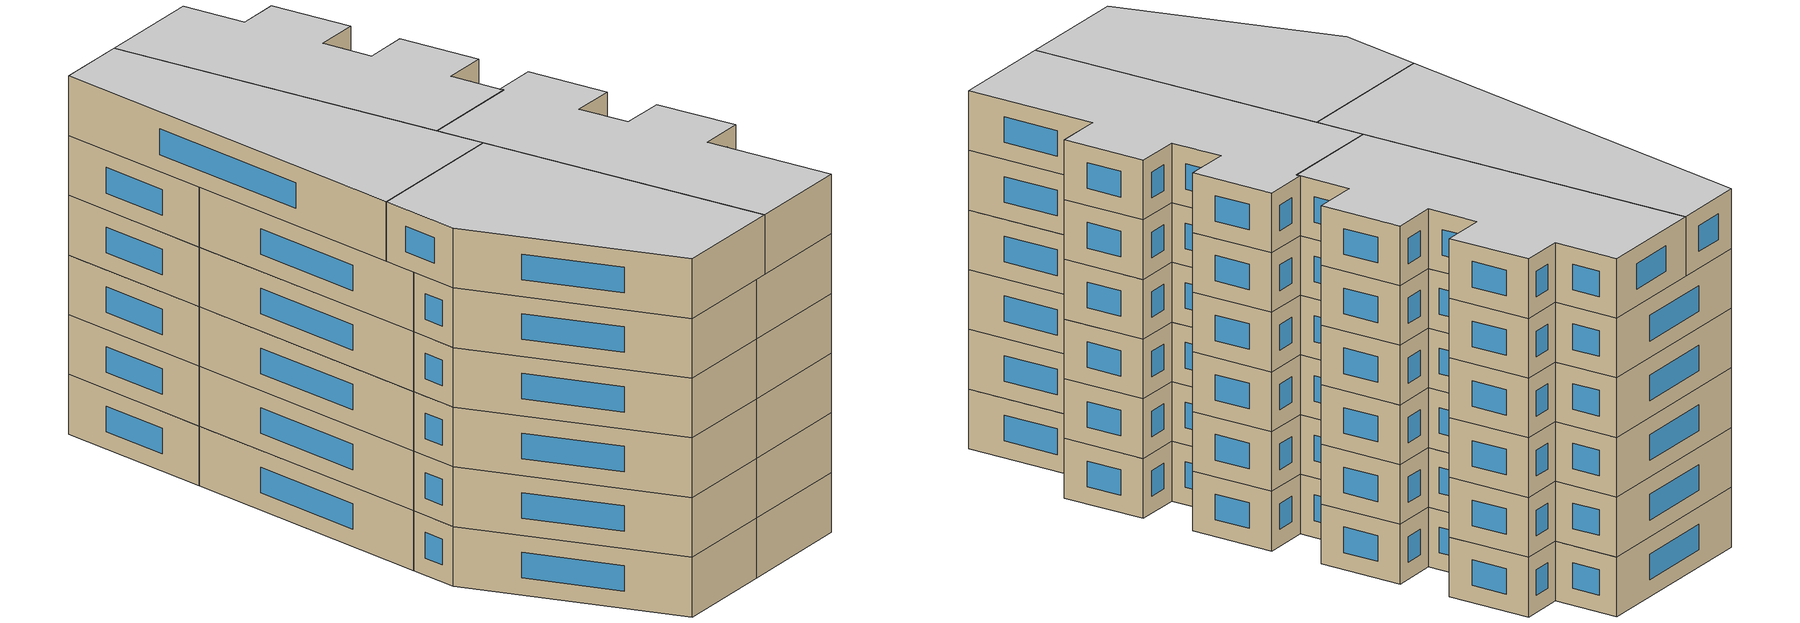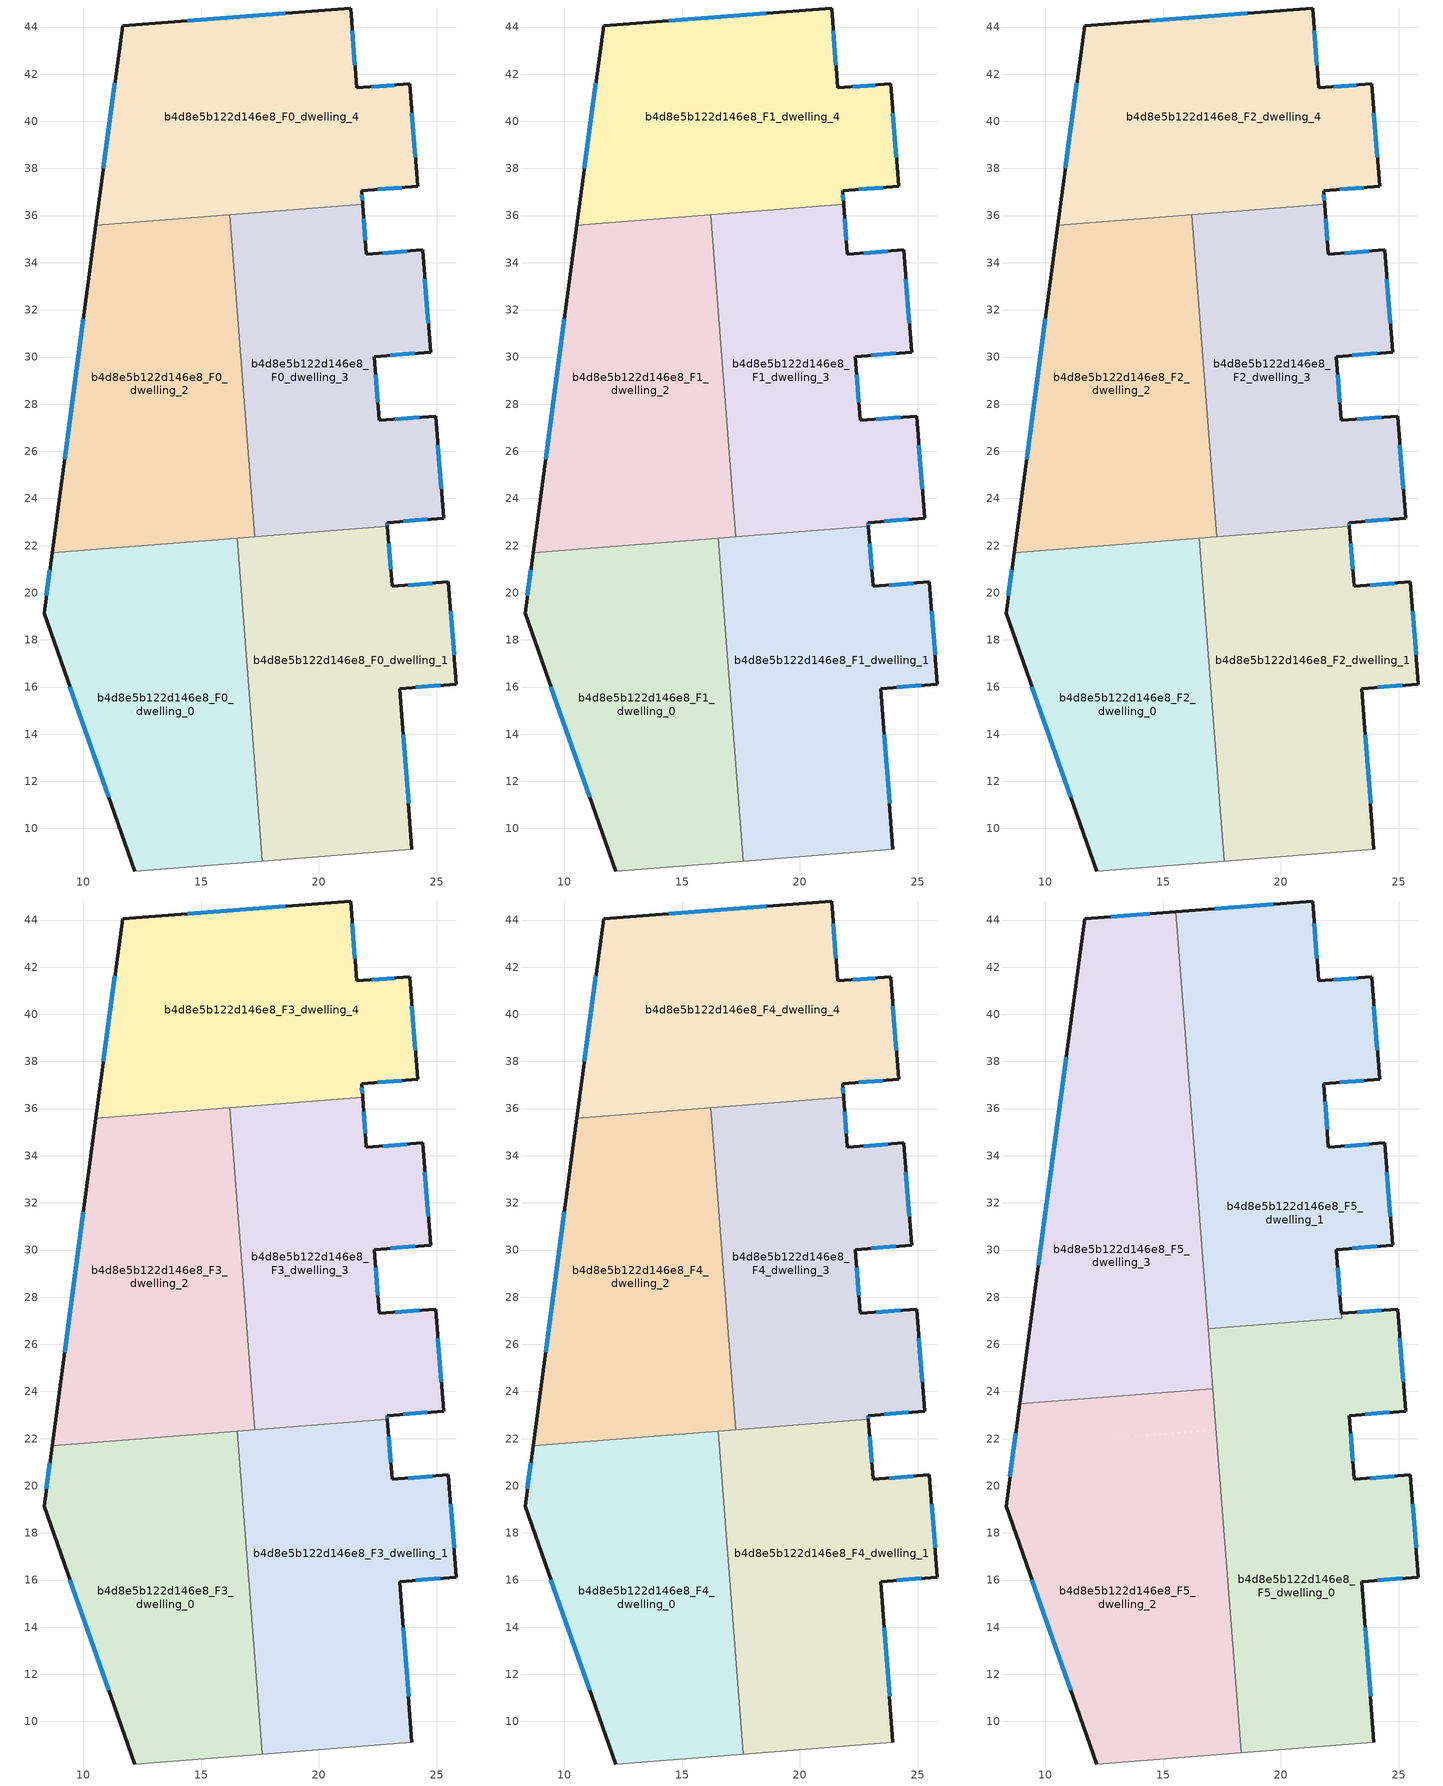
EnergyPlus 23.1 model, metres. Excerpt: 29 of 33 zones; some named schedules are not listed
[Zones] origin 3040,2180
b4d8e5b122d146e8_F0_dwelling_0
 floor ground (EU_floor_Construction): 16.53,22.32 17.6,8.62 12.19,8.2 8.34,19.14 8.68,21.7 z0
 wall outside (EU_wall_Construction): 8.68,21.7 8.34,19.14 12.19,8.2 z0:3
 wall to b4d8e5b122d146e8_F0_dwelling_1 (EU_wall_Construction): 17.6,8.62 16.53,22.32 z0:3
 wall adiabatic (EU_wall_Construction): 12.19,8.2 17.6,8.62 z0:3
 wall to b4d8e5b122d146e8_F0_dwelling_2 (EU_wall_Construction): 16.53,22.32 8.68,21.7 z0:3
 window (EU_Window_Construction): 8.58,20.97 8.43,19.87 / 9.44,16.01 11.09,11.32 z0.86:2.14
b4d8e5b122d146e8_F0_dwelling_1
 floor ground (EU_floor_Construction): 25.49,20.46 25.83,16.12 23.43,15.93 23.95,9.11 17.6,8.62 16.53,22.32 22.9,22.81 23.1,20.28 z0
 wall outside (EU_wall_Construction): 23.95,9.11 23.43,15.93 25.83,16.12 25.49,20.46 23.1,20.28 22.9,22.81 z0:3
 wall adiabatic (EU_wall_Construction): 17.6,8.62 23.95,9.11 z0:3
 wall to b4d8e5b122d146e8_F0_dwelling_3 (EU_wall_Construction): 22.9,22.81 17.28,22.37 z0:3
 wall to b4d8e5b122d146e8_F0_dwelling_2 (EU_wall_Construction): 17.28,22.37 16.53,22.32 z0:3
 window (EU_Window_Construction): 23.04,21 22.96,22.09 / 24.81,20.41 23.78,20.33 / 25.74,17.36 25.59,19.22 / 24.12,15.99 25.15,16.07 / 23.8,11.06 23.58,13.98 z0.86:2.14
b4d8e5b122d146e8_F0_dwelling_2
 floor ground (EU_floor_Construction): 16.22,36.03 17.28,22.37 8.68,21.7 10.53,35.59 z0
 wall outside (EU_wall_Construction): 10.53,35.59 8.68,21.7 z0:3
 wall to b4d8e5b122d146e8_F0_dwelling_3 (EU_wall_Construction): 17.28,22.37 16.22,36.03 z0:3
 wall to b4d8e5b122d146e8_F0_dwelling_4 (EU_wall_Construction): 16.22,36.03 10.53,35.59 z0:3
 window (EU_Window_Construction): 10.01,31.62 9.21,25.67 z0.86:2.14
b4d8e5b122d146e8_F0_dwelling_3
 floor ground (EU_floor_Construction): 24.4,34.54 24.73,30.2 22.35,30.02 22.56,27.32 24.95,27.5 25.28,23.17 22.89,22.97 22.9,22.81 17.28,22.37 16.22,36.03 21.86,36.47 22.02,34.36 z0
 wall outside (EU_wall_Construction): 22.9,22.81 22.89,22.97 25.28,23.17 24.95,27.5 22.56,27.32 22.35,30.02 24.73,30.2 24.4,34.54 22.02,34.36 21.86,36.47 z0:3
 wall to b4d8e5b122d146e8_F0_dwelling_4 (EU_wall_Construction): 21.86,36.47 16.22,36.03 z0:3
 window (EU_Window_Construction): 22.5,28.09 22.41,29.25 / 24.26,27.45 23.24,27.37 / 25.19,24.4 25.04,26.26 / 23.57,23.03 24.6,23.11 / 22.9,22.86 22.89,22.93 / 21.97,34.96 21.9,35.87 / 23.72,34.49 22.7,34.41 / 24.64,31.44 24.49,33.3 / 23.03,30.07 24.05,30.15 z0.86:2.14
b4d8e5b122d146e8_F0_dwelling_4
 floor ground (EU_floor_Construction): 21.34,44.81 21.59,41.42 23.85,41.59 24.18,37.24 21.81,37.06 21.86,36.47 10.53,35.59 11.67,44.05 z0
 wall outside (EU_wall_Construction): 21.86,36.47 21.81,37.06 24.18,37.24 23.85,41.59 21.59,41.42 21.34,44.81 11.67,44.05 10.53,35.59 z0:3
 window (EU_Window_Construction): 22.49,37.11 23.51,37.19 / 21.84,36.64 21.82,36.89 / 11.34,41.63 10.86,38.01 / 18.58,44.59 14.43,44.27 / 21.52,42.38 21.41,43.84 / 23.2,41.54 22.24,41.47 / 24.09,38.48 23.94,40.35 z0.86:2.14
b4d8e5b122d146e8_F1_dwelling_0
 floor to b4d8e5b122d146e8_F0_dwelling_0 (EU_floor_Construction): 16.53,22.32 17.6,8.62 12.19,8.2 8.34,19.14 8.68,21.7 z3
 wall outside (EU_wall_Construction): 8.68,21.7 8.34,19.14 12.19,8.2 z3:6
 wall to b4d8e5b122d146e8_F1_dwelling_1 (EU_wall_Construction): 17.6,8.62 16.53,22.32 z3:6
 wall adiabatic (EU_wall_Construction): 12.19,8.2 17.6,8.62 z3:6
 wall to b4d8e5b122d146e8_F1_dwelling_2 (EU_wall_Construction): 16.53,22.32 8.68,21.7 z3:6
 window (EU_Window_Construction): 8.58,20.97 8.43,19.87 / 9.44,16.01 11.09,11.32 z3.86:5.14
b4d8e5b122d146e8_F1_dwelling_1
 floor to b4d8e5b122d146e8_F0_dwelling_1 (EU_floor_Construction): 25.49,20.46 25.83,16.12 23.43,15.93 23.95,9.11 17.6,8.62 16.53,22.32 22.9,22.81 23.1,20.28 z3
 wall outside (EU_wall_Construction): 23.95,9.11 23.43,15.93 25.83,16.12 25.49,20.46 23.1,20.28 22.9,22.81 z3:6
 wall adiabatic (EU_wall_Construction): 17.6,8.62 23.95,9.11 z3:6
 wall to b4d8e5b122d146e8_F1_dwelling_3 (EU_wall_Construction): 22.9,22.81 17.28,22.37 z3:6
 wall to b4d8e5b122d146e8_F1_dwelling_2 (EU_wall_Construction): 17.28,22.37 16.53,22.32 z3:6
 window (EU_Window_Construction): 23.04,21 22.96,22.09 / 24.81,20.41 23.78,20.33 / 25.74,17.36 25.59,19.22 / 24.12,15.99 25.15,16.07 / 23.8,11.06 23.58,13.98 z3.86:5.14
b4d8e5b122d146e8_F1_dwelling_2
 floor to b4d8e5b122d146e8_F0_dwelling_2 (EU_floor_Construction): 16.22,36.03 17.28,22.37 8.68,21.7 10.53,35.59 z3
 wall outside (EU_wall_Construction): 10.53,35.59 8.68,21.7 z3:6
 wall to b4d8e5b122d146e8_F1_dwelling_3 (EU_wall_Construction): 17.28,22.37 16.22,36.03 z3:6
 wall to b4d8e5b122d146e8_F1_dwelling_4 (EU_wall_Construction): 16.22,36.03 10.53,35.59 z3:6
 window (EU_Window_Construction): 10.01,31.62 9.21,25.67 z3.86:5.14
b4d8e5b122d146e8_F1_dwelling_3
 floor to b4d8e5b122d146e8_F0_dwelling_3 (EU_floor_Construction): 24.4,34.54 24.73,30.2 22.35,30.02 22.56,27.32 24.95,27.5 25.28,23.17 22.89,22.97 22.9,22.81 17.28,22.37 16.22,36.03 21.86,36.47 22.02,34.36 z3
 wall outside (EU_wall_Construction): 22.9,22.81 22.89,22.97 25.28,23.17 24.95,27.5 22.56,27.32 22.35,30.02 24.73,30.2 24.4,34.54 22.02,34.36 21.86,36.47 z3:6
 wall to b4d8e5b122d146e8_F1_dwelling_4 (EU_wall_Construction): 21.86,36.47 16.22,36.03 z3:6
 window (EU_Window_Construction): 22.5,28.09 22.41,29.25 / 24.26,27.45 23.24,27.37 / 25.19,24.4 25.04,26.26 / 23.57,23.03 24.6,23.11 / 22.9,22.86 22.89,22.93 / 21.97,34.96 21.9,35.87 / 23.72,34.49 22.7,34.41 / 24.64,31.44 24.49,33.3 / 23.03,30.07 24.05,30.15 z3.86:5.14
b4d8e5b122d146e8_F1_dwelling_4
 floor to b4d8e5b122d146e8_F0_dwelling_4 (EU_floor_Construction): 21.34,44.81 21.59,41.42 23.85,41.59 24.18,37.24 21.81,37.06 21.86,36.47 10.53,35.59 11.67,44.05 z3
 wall outside (EU_wall_Construction): 21.86,36.47 21.81,37.06 24.18,37.24 23.85,41.59 21.59,41.42 21.34,44.81 11.67,44.05 10.53,35.59 z3:6
 window (EU_Window_Construction): 22.49,37.11 23.51,37.19 / 21.84,36.64 21.82,36.89 / 11.34,41.63 10.86,38.01 / 18.58,44.59 14.43,44.27 / 21.52,42.38 21.41,43.84 / 23.2,41.54 22.24,41.47 / 24.09,38.48 23.94,40.35 z3.86:5.14
b4d8e5b122d146e8_F2_dwelling_0
 floor to b4d8e5b122d146e8_F1_dwelling_0 (EU_floor_Construction): 16.53,22.32 17.6,8.62 12.19,8.2 8.34,19.14 8.68,21.7 z6
 wall outside (EU_wall_Construction): 8.68,21.7 8.34,19.14 12.19,8.2 z6:9
 wall to b4d8e5b122d146e8_F2_dwelling_1 (EU_wall_Construction): 17.6,8.62 16.53,22.32 z6:9
 wall adiabatic (EU_wall_Construction): 12.19,8.2 17.6,8.62 z6:9
 wall to b4d8e5b122d146e8_F2_dwelling_2 (EU_wall_Construction): 16.53,22.32 8.68,21.7 z6:9
 window (EU_Window_Construction): 8.58,20.97 8.43,19.87 / 9.44,16.01 11.09,11.32 z6.86:8.14
b4d8e5b122d146e8_F2_dwelling_1
 floor to b4d8e5b122d146e8_F1_dwelling_1 (EU_floor_Construction): 25.49,20.46 25.83,16.12 23.43,15.93 23.95,9.11 17.6,8.62 16.53,22.32 22.9,22.81 23.1,20.28 z6
 wall outside (EU_wall_Construction): 23.95,9.11 23.43,15.93 25.83,16.12 25.49,20.46 23.1,20.28 22.9,22.81 z6:9
 wall adiabatic (EU_wall_Construction): 17.6,8.62 23.95,9.11 z6:9
 wall to b4d8e5b122d146e8_F2_dwelling_3 (EU_wall_Construction): 22.9,22.81 17.28,22.37 z6:9
 wall to b4d8e5b122d146e8_F2_dwelling_2 (EU_wall_Construction): 17.28,22.37 16.53,22.32 z6:9
 window (EU_Window_Construction): 23.04,21 22.96,22.09 / 24.81,20.41 23.78,20.33 / 25.74,17.36 25.59,19.22 / 24.12,15.99 25.15,16.07 / 23.8,11.06 23.58,13.98 z6.86:8.14
b4d8e5b122d146e8_F2_dwelling_2
 floor to b4d8e5b122d146e8_F1_dwelling_2 (EU_floor_Construction): 16.22,36.03 17.28,22.37 8.68,21.7 10.53,35.59 z6
 wall outside (EU_wall_Construction): 10.53,35.59 8.68,21.7 z6:9
 wall to b4d8e5b122d146e8_F2_dwelling_3 (EU_wall_Construction): 17.28,22.37 16.22,36.03 z6:9
 wall to b4d8e5b122d146e8_F2_dwelling_4 (EU_wall_Construction): 16.22,36.03 10.53,35.59 z6:9
 window (EU_Window_Construction): 10.01,31.62 9.21,25.67 z6.86:8.14
b4d8e5b122d146e8_F2_dwelling_3
 floor to b4d8e5b122d146e8_F1_dwelling_3 (EU_floor_Construction): 24.4,34.54 24.73,30.2 22.35,30.02 22.56,27.32 24.95,27.5 25.28,23.17 22.89,22.97 22.9,22.81 17.28,22.37 16.22,36.03 21.86,36.47 22.02,34.36 z6
 wall outside (EU_wall_Construction): 22.9,22.81 22.89,22.97 25.28,23.17 24.95,27.5 22.56,27.32 22.35,30.02 24.73,30.2 24.4,34.54 22.02,34.36 21.86,36.47 z6:9
 wall to b4d8e5b122d146e8_F2_dwelling_4 (EU_wall_Construction): 21.86,36.47 16.22,36.03 z6:9
 window (EU_Window_Construction): 22.5,28.09 22.41,29.25 / 24.26,27.45 23.24,27.37 / 25.19,24.4 25.04,26.26 / 23.57,23.03 24.6,23.11 / 22.9,22.86 22.89,22.93 / 21.97,34.96 21.9,35.87 / 23.72,34.49 22.7,34.41 / 24.64,31.44 24.49,33.3 / 23.03,30.07 24.05,30.15 z6.86:8.14
b4d8e5b122d146e8_F2_dwelling_4
 floor to b4d8e5b122d146e8_F1_dwelling_4 (EU_floor_Construction): 21.34,44.81 21.59,41.42 23.85,41.59 24.18,37.24 21.81,37.06 21.86,36.47 10.53,35.59 11.67,44.05 z6
 wall outside (EU_wall_Construction): 21.86,36.47 21.81,37.06 24.18,37.24 23.85,41.59 21.59,41.42 21.34,44.81 11.67,44.05 10.53,35.59 z6:9
 window (EU_Window_Construction): 22.49,37.11 23.51,37.19 / 21.84,36.64 21.82,36.89 / 11.34,41.63 10.86,38.01 / 18.58,44.59 14.43,44.27 / 21.52,42.38 21.41,43.84 / 23.2,41.54 22.24,41.47 / 24.09,38.48 23.94,40.35 z6.86:8.14
b4d8e5b122d146e8_F3_dwelling_0
 floor to b4d8e5b122d146e8_F2_dwelling_0 (EU_floor_Construction): 16.53,22.32 17.6,8.62 12.19,8.2 8.34,19.14 8.68,21.7 z9
 wall outside (EU_wall_Construction): 8.68,21.7 8.34,19.14 12.19,8.2 z9:12
 wall to b4d8e5b122d146e8_F3_dwelling_1 (EU_wall_Construction): 17.6,8.62 16.53,22.32 z9:12
 wall adiabatic (EU_wall_Construction): 12.19,8.2 17.6,8.62 z9:12
 wall to b4d8e5b122d146e8_F3_dwelling_2 (EU_wall_Construction): 16.53,22.32 8.68,21.7 z9:12
 window (EU_Window_Construction): 8.58,20.97 8.43,19.87 / 9.44,16.01 11.09,11.32 z9.86:11.14
b4d8e5b122d146e8_F3_dwelling_1
 floor to b4d8e5b122d146e8_F2_dwelling_1 (EU_floor_Construction): 25.49,20.46 25.83,16.12 23.43,15.93 23.95,9.11 17.6,8.62 16.53,22.32 22.9,22.81 23.1,20.28 z9
 wall outside (EU_wall_Construction): 23.95,9.11 23.43,15.93 25.83,16.12 25.49,20.46 23.1,20.28 22.9,22.81 z9:12
 wall adiabatic (EU_wall_Construction): 17.6,8.62 23.95,9.11 z9:12
 wall to b4d8e5b122d146e8_F3_dwelling_3 (EU_wall_Construction): 22.9,22.81 17.28,22.37 z9:12
 wall to b4d8e5b122d146e8_F3_dwelling_2 (EU_wall_Construction): 17.28,22.37 16.53,22.32 z9:12
 window (EU_Window_Construction): 23.04,21 22.96,22.09 / 24.81,20.41 23.78,20.33 / 25.74,17.36 25.59,19.22 / 24.12,15.99 25.15,16.07 / 23.8,11.06 23.58,13.98 z9.86:11.14
b4d8e5b122d146e8_F3_dwelling_2
 floor to b4d8e5b122d146e8_F2_dwelling_2 (EU_floor_Construction): 16.22,36.03 17.28,22.37 8.68,21.7 10.53,35.59 z9
 wall outside (EU_wall_Construction): 10.53,35.59 8.68,21.7 z9:12
 wall to b4d8e5b122d146e8_F3_dwelling_3 (EU_wall_Construction): 17.28,22.37 16.22,36.03 z9:12
 wall to b4d8e5b122d146e8_F3_dwelling_4 (EU_wall_Construction): 16.22,36.03 10.53,35.59 z9:12
 window (EU_Window_Construction): 10.01,31.62 9.21,25.67 z9.86:11.14
b4d8e5b122d146e8_F3_dwelling_3
 floor to b4d8e5b122d146e8_F2_dwelling_3 (EU_floor_Construction): 24.4,34.54 24.73,30.2 22.35,30.02 22.56,27.32 24.95,27.5 25.28,23.17 22.89,22.97 22.9,22.81 17.28,22.37 16.22,36.03 21.86,36.47 22.02,34.36 z9
 wall outside (EU_wall_Construction): 22.9,22.81 22.89,22.97 25.28,23.17 24.95,27.5 22.56,27.32 22.35,30.02 24.73,30.2 24.4,34.54 22.02,34.36 21.86,36.47 z9:12
 wall to b4d8e5b122d146e8_F3_dwelling_4 (EU_wall_Construction): 21.86,36.47 16.22,36.03 z9:12
 window (EU_Window_Construction): 22.5,28.09 22.41,29.25 / 24.26,27.45 23.24,27.37 / 25.19,24.4 25.04,26.26 / 23.57,23.03 24.6,23.11 / 22.9,22.86 22.89,22.93 / 21.97,34.96 21.9,35.87 / 23.72,34.49 22.7,34.41 / 24.64,31.44 24.49,33.3 / 23.03,30.07 24.05,30.15 z9.86:11.14
b4d8e5b122d146e8_F3_dwelling_4
 floor to b4d8e5b122d146e8_F2_dwelling_4 (EU_floor_Construction): 21.34,44.81 21.59,41.42 23.85,41.59 24.18,37.24 21.81,37.06 21.86,36.47 10.53,35.59 11.67,44.05 z9
 wall outside (EU_wall_Construction): 21.86,36.47 21.81,37.06 24.18,37.24 23.85,41.59 21.59,41.42 21.34,44.81 11.67,44.05 10.53,35.59 z9:12
 window (EU_Window_Construction): 22.49,37.11 23.51,37.19 / 21.84,36.64 21.82,36.89 / 11.34,41.63 10.86,38.01 / 18.58,44.59 14.43,44.27 / 21.52,42.38 21.41,43.84 / 23.2,41.54 22.24,41.47 / 24.09,38.48 23.94,40.35 z9.86:11.14
b4d8e5b122d146e8_F4_dwelling_0
 floor to b4d8e5b122d146e8_F3_dwelling_0 (EU_floor_Construction): 16.53,22.32 17.6,8.62 12.19,8.2 8.34,19.14 8.68,21.7 z12
 wall outside (EU_wall_Construction): 8.68,21.7 8.34,19.14 12.19,8.2 z12:15
 wall to b4d8e5b122d146e8_F4_dwelling_1 (EU_wall_Construction): 17.6,8.62 16.53,22.32 z12:15
 wall adiabatic (EU_wall_Construction): 12.19,8.2 17.6,8.62 z12:15
 wall to b4d8e5b122d146e8_F4_dwelling_2 (EU_wall_Construction): 16.53,22.32 8.68,21.7 z12:15
 window (EU_Window_Construction): 8.58,20.97 8.43,19.87 / 9.44,16.01 11.09,11.32 z12.86:14.14
b4d8e5b122d146e8_F4_dwelling_1
 floor to b4d8e5b122d146e8_F3_dwelling_1 (EU_floor_Construction): 25.49,20.46 25.83,16.12 23.43,15.93 23.95,9.11 17.6,8.62 16.53,22.32 22.9,22.81 23.1,20.28 z12
 wall outside (EU_wall_Construction): 23.95,9.11 23.43,15.93 25.83,16.12 25.49,20.46 23.1,20.28 22.9,22.81 z12:15
 wall adiabatic (EU_wall_Construction): 17.6,8.62 23.95,9.11 z12:15
 wall to b4d8e5b122d146e8_F4_dwelling_3 (EU_wall_Construction): 22.9,22.81 17.28,22.37 z12:15
 wall to b4d8e5b122d146e8_F4_dwelling_2 (EU_wall_Construction): 17.28,22.37 16.53,22.32 z12:15
 window (EU_Window_Construction): 23.04,21 22.96,22.09 / 24.81,20.41 23.78,20.33 / 25.74,17.36 25.59,19.22 / 24.12,15.99 25.15,16.07 / 23.8,11.06 23.58,13.98 z12.86:14.14
b4d8e5b122d146e8_F4_dwelling_2
 floor to b4d8e5b122d146e8_F3_dwelling_2 (EU_floor_Construction): 16.22,36.03 17.28,22.37 8.68,21.7 10.53,35.59 z12
 wall outside (EU_wall_Construction): 10.53,35.59 8.68,21.7 z12:15
 wall to b4d8e5b122d146e8_F4_dwelling_3 (EU_wall_Construction): 17.28,22.37 16.22,36.03 z12:15
 wall to b4d8e5b122d146e8_F4_dwelling_4 (EU_wall_Construction): 16.22,36.03 10.53,35.59 z12:15
 window (EU_Window_Construction): 10.01,31.62 9.21,25.67 z12.86:14.14
b4d8e5b122d146e8_F4_dwelling_3
 floor to b4d8e5b122d146e8_F3_dwelling_3 (EU_floor_Construction): 24.4,34.54 24.73,30.2 22.35,30.02 22.56,27.32 24.95,27.5 25.28,23.17 22.89,22.97 22.9,22.81 17.28,22.37 16.22,36.03 21.86,36.47 22.02,34.36 z12
 wall outside (EU_wall_Construction): 22.9,22.81 22.89,22.97 25.28,23.17 24.95,27.5 22.56,27.32 22.35,30.02 24.73,30.2 24.4,34.54 22.02,34.36 21.86,36.47 z12:15
 wall to b4d8e5b122d146e8_F4_dwelling_4 (EU_wall_Construction): 21.86,36.47 16.22,36.03 z12:15
 window (EU_Window_Construction): 22.5,28.09 22.41,29.25 / 24.26,27.45 23.24,27.37 / 25.19,24.4 25.04,26.26 / 23.57,23.03 24.6,23.11 / 22.9,22.86 22.89,22.93 / 21.97,34.96 21.9,35.87 / 23.72,34.49 22.7,34.41 / 24.64,31.44 24.49,33.3 / 23.03,30.07 24.05,30.15 z12.86:14.14
b4d8e5b122d146e8_F4_dwelling_4
 floor to b4d8e5b122d146e8_F3_dwelling_4 (EU_floor_Construction): 21.34,44.81 21.59,41.42 23.85,41.59 24.18,37.24 21.81,37.06 21.86,36.47 10.53,35.59 11.67,44.05 z12
 wall outside (EU_wall_Construction): 21.86,36.47 21.81,37.06 24.18,37.24 23.85,41.59 21.59,41.42 21.34,44.81 11.67,44.05 10.53,35.59 z12:15
 window (EU_Window_Construction): 22.49,37.11 23.51,37.19 / 21.84,36.64 21.82,36.89 / 11.34,41.63 10.86,38.01 / 18.58,44.59 14.43,44.27 / 21.52,42.38 21.41,43.84 / 23.2,41.54 22.24,41.47 / 24.09,38.48 23.94,40.35 z12.86:14.14
b4d8e5b122d146e8_F5_dwelling_0
 floor to b4d8e5b122d146e8_F4_dwelling_1 (EU_floor_Construction): 25.49,20.46 25.83,16.12 23.43,15.93 23.95,9.11 18.31,8.67 17.24,22.37 22.9,22.81 23.1,20.28 z15
 floor to b4d8e5b122d146e8_F4_dwelling_3 (EU_floor_Construction): 24.95,27.5 25.28,23.17 22.89,22.97 22.9,22.81 17.28,22.37 16.95,26.67 22.57,27.11 22.56,27.32 z15
 floor to b4d8e5b122d146e8_F4_dwelling_2 (EU_floor_Construction): 16.95,26.67 17.28,22.37 17.24,22.37 16.91,26.66 z15
 wall outside (EU_wall_Construction): 23.95,9.11 23.43,15.93 25.83,16.12 25.49,20.46 23.1,20.28 22.89,22.97 25.28,23.17 24.95,27.5 22.56,27.32 z15:18
 wall adiabatic (EU_wall_Construction): 18.31,8.67 23.95,9.11 z15:18
 wall to b4d8e5b122d146e8_F5_dwelling_2 (EU_wall_Construction): 17.11,24.12 18.31,8.67 z15:18
 wall to b4d8e5b122d146e8_F5_dwelling_1 (EU_wall_Construction): 22.56,27.32 22.57,27.11 16.91,26.66 z15:18
 wall to b4d8e5b122d146e8_F5_dwelling_3 (EU_wall_Construction): 16.91,26.66 17.11,24.12 z15:18
 window (EU_Window_Construction): 24.81,20.41 23.78,20.33 / 25.74,17.36 25.59,19.22 / 24.12,15.99 25.15,16.07 / 23.8,11.06 23.58,13.98 / 24.26,27.45 23.24,27.37 / 25.19,24.4 25.04,26.26 / 23.57,23.03 24.6,23.11 / 23.04,21.05 22.95,22.2 z15.86:17.14
 ceiling to b4d8e5b122d146e8_F6_dwelling_0 (EU_floor_Construction): 23.95,9.11 23.43,15.93 25.83,16.12 25.49,20.46 23.1,20.28 22.89,22.97 25.28,23.17 24.95,27.5 22.56,27.32 22.57,27.11 16.91,26.66 18.31,8.67 z18
b4d8e5b122d146e8_F5_dwelling_1
 floor to b4d8e5b122d146e8_F4_dwelling_3 (EU_floor_Construction): 24.4,34.54 24.73,30.2 22.35,30.02 22.57,27.11 16.95,26.67 16.22,36.03 21.86,36.47 22.02,34.36 z15
 floor to b4d8e5b122d146e8_F4_dwelling_4 (EU_floor_Construction): 21.34,44.81 21.59,41.42 23.85,41.59 24.18,37.24 21.81,37.06 21.86,36.47 16.18,36.03 15.53,44.35 z15
 floor to b4d8e5b122d146e8_F4_dwelling_2 (EU_floor_Construction): 16.22,36.03 16.95,26.67 16.91,26.66 16.18,36.03 z15
 wall outside (EU_wall_Construction): 22.56,27.32 22.35,30.02 24.73,30.2 24.4,34.54 22.02,34.36 21.81,37.06 24.18,37.24 23.85,41.59 21.59,41.42 21.34,44.81 15.53,44.35 z15:18
 wall to b4d8e5b122d146e8_F5_dwelling_3 (EU_wall_Construction): 15.53,44.35 16.91,26.66 z15:18
 window (EU_Window_Construction): 19.68,44.68 17.19,44.48 / 21.52,42.38 21.41,43.84 / 23.2,41.54 22.24,41.47 / 24.09,38.48 23.94,40.35 / 22.49,37.11 23.51,37.19 / 21.96,35.13 21.87,36.29 / 23.72,34.49 22.7,34.41 / 24.64,31.44 24.49,33.3 / 23.03,30.07 24.05,30.15 / 22.5,28.09 22.41,29.25 z15.86:17.14
 ceiling to b4d8e5b122d146e8_F6_dwelling_1 (EU_floor_Construction): 22.57,27.11 22.35,30.02 24.73,30.2 24.4,34.54 22.02,34.36 21.81,37.06 24.18,37.24 23.85,41.59 21.59,41.42 21.34,44.81 15.53,44.35 16.91,26.66 z18
b4d8e5b122d146e8_F5_dwelling_2
 floor to b4d8e5b122d146e8_F4_dwelling_0 (EU_floor_Construction): 16.53,22.32 17.6,8.62 12.19,8.2 8.34,19.14 8.68,21.7 z15
 floor to b4d8e5b122d146e8_F4_dwelling_2 (EU_floor_Construction): 17.11,24.12 17.24,22.37 8.68,21.7 8.92,23.48 z15
 floor to b4d8e5b122d146e8_F4_dwelling_1 (EU_floor_Construction): 17.24,22.37 18.31,8.67 17.6,8.62 16.53,22.32 z15
 wall outside (EU_wall_Construction): 8.92,23.48 8.34,19.14 12.19,8.2 z15:18
 wall to b4d8e5b122d146e8_F5_dwelling_3 (EU_wall_Construction): 17.11,24.12 8.92,23.48 z15:18
 wall adiabatic (EU_wall_Construction): 12.19,8.2 18.31,8.67 z15:18
 window (EU_Window_Construction): 9.44,16.01 11.09,11.32 / 8.75,22.24 8.5,20.38 z15.86:17.14
 ceiling to b4d8e5b122d146e8_F6_dwelling_2 (EU_floor_Construction): 18.31,8.67 17.11,24.12 8.92,23.48 8.34,19.14 12.19,8.2 z18
b4d8e5b122d146e8_F5_dwelling_3
 floor to b4d8e5b122d146e8_F4_dwelling_2 (EU_floor_Construction): 16.18,36.03 17.11,24.12 8.92,23.48 10.54,35.59 z15
 floor to b4d8e5b122d146e8_F4_dwelling_4 (EU_floor_Construction): 15.53,44.35 16.18,36.03 10.54,35.59 11.67,44.05 z15
 wall outside (EU_wall_Construction): 15.53,44.35 11.67,44.05 8.92,23.48 z15:18
 window (EU_Window_Construction): 10.88,38.17 9.7,29.36 / 14.43,44.27 12.77,44.14 z15.86:17.14
 ceiling to b4d8e5b122d146e8_F6_dwelling_3 (EU_floor_Construction): 17.11,24.12 15.53,44.35 11.67,44.05 8.92,23.48 z18
[Building]
EU S2 Campaign: North Axis=0; Terrain=City; Solar Distribution=FullExterior
[Site:Location]
Helsinki-Vantaa.AP: Latitude=60.317; Longitude=24.963; Time Zone=2; Elevation=54.6
[SizingPeriod:WeatherFileDays]
AnnualSizingPeriod: Begin Month=1; Begin Day of Month=1; End Month=12; End Day of Month=31; Day of Week for Start Day=Monday; Use Weather File Daylight Saving Period=No; Use Weather File Rain and Snow Indicators=No
[MATERIAL]
EU_InternalMass_Material: Roughness=MediumRough; Thickness=0.1; Conductivity=1; Density=1800; Specific Heat=900; Thermal Absorptance=0.9; Solar Absorptance=0.7; Visible Absorptance=0.7
[MATERIAL:NOMASS] Roughness=MediumRough; Thermal Absorptance=0.9; Solar Absorptance=0.7; Visible Absorptance=0.7
Name | Thermal Resistance
EU_wall_NoMass | 5.91765
EU_floor_NoMass | 6.2875
[WINDOWMATERIAL:SIMPLEGLAZINGSYSTEM]
EU_Window_SimpleGlazing: UFactor=0.994035; Solar Heat Gain Coefficient=0.7; Visible Transmittance=0.7
[CONSTRUCTION]
EU_wall_Construction: EU_wall_NoMass
EU_floor_Construction: EU_floor_NoMass
EU_Window_Construction: EU_Window_SimpleGlazing
EU_InternalMass_Construction: EU_InternalMass_Material
[ZONE] Type=1; Multiplier=1; Ceiling Height=autocalculate; Floor Area=autocalculate; Part of Total Floor Area=Yes
Name | Volume
b4d8e5b122d146e8_F0_dwelling_0; b4d8e5b122d146e8_F1_dwelling_0; b4d8e5b122d146e8_F2_dwelling_0; b4d8e5b122d146e8_F3_dwelling_0; b4d8e5b122d146e8_F4_dwelling_0 | 294.501
b4d8e5b122d146e8_F5_dwelling_0 | 369.619
b4d8e5b122d146e8_F0_dwelling_1; b4d8e5b122d146e8_F1_dwelling_1; b4d8e5b122d146e8_F2_dwelling_1; b4d8e5b122d146e8_F3_dwelling_1; b4d8e5b122d146e8_F4_dwelling_1 | 294.495
b4d8e5b122d146e8_F5_dwelling_1 | 366.603
b4d8e5b122d146e8_F0_dwelling_2; b4d8e5b122d146e8_F1_dwelling_2; b4d8e5b122d146e8_F2_dwelling_2; b4d8e5b122d146e8_F3_dwelling_2; b4d8e5b122d146e8_F4_dwelling_2 | 294.504
b4d8e5b122d146e8_F5_dwelling_2 | 368.126
b4d8e5b122d146e8_F0_dwelling_3; b4d8e5b122d146e8_F1_dwelling_3; b4d8e5b122d146e8_F2_dwelling_3; b4d8e5b122d146e8_F3_dwelling_3; b4d8e5b122d146e8_F4_dwelling_3 | 294.513
b4d8e5b122d146e8_F5_dwelling_3 | 368.105
b4d8e5b122d146e8_F0_dwelling_4; b4d8e5b122d146e8_F1_dwelling_4; b4d8e5b122d146e8_F2_dwelling_4; b4d8e5b122d146e8_F3_dwelling_4; b4d8e5b122d146e8_F4_dwelling_4 | 294.479
[INTERNALMASS] Construction=EU_InternalMass_Construction
Name | Zone or ZoneList | Surface Area
b4d8e5b122d146e8_F0_dwelling_0_EU_InternalMass | b4d8e5b122d146e8_F0_dwelling_0 | 98.1645
b4d8e5b122d146e8_F0_dwelling_1_EU_InternalMass | b4d8e5b122d146e8_F0_dwelling_1 | 98.1647
b4d8e5b122d146e8_F0_dwelling_2_EU_InternalMass | b4d8e5b122d146e8_F0_dwelling_2 | 98.1659
b4d8e5b122d146e8_F0_dwelling_3_EU_InternalMass | b4d8e5b122d146e8_F0_dwelling_3 | 98.17
b4d8e5b122d146e8_F0_dwelling_4_EU_InternalMass | b4d8e5b122d146e8_F0_dwelling_4 | 98.1597
b4d8e5b122d146e8_F1_dwelling_0_EU_InternalMass | b4d8e5b122d146e8_F1_dwelling_0 | 98.1645
b4d8e5b122d146e8_F1_dwelling_1_EU_InternalMass | b4d8e5b122d146e8_F1_dwelling_1 | 98.1647
b4d8e5b122d146e8_F1_dwelling_2_EU_InternalMass | b4d8e5b122d146e8_F1_dwelling_2 | 98.1659
b4d8e5b122d146e8_F1_dwelling_3_EU_InternalMass | b4d8e5b122d146e8_F1_dwelling_3 | 98.17
b4d8e5b122d146e8_F1_dwelling_4_EU_InternalMass | b4d8e5b122d146e8_F1_dwelling_4 | 98.1597
b4d8e5b122d146e8_F2_dwelling_0_EU_InternalMass | b4d8e5b122d146e8_F2_dwelling_0 | 98.1645
b4d8e5b122d146e8_F2_dwelling_1_EU_InternalMass | b4d8e5b122d146e8_F2_dwelling_1 | 98.1647
b4d8e5b122d146e8_F2_dwelling_2_EU_InternalMass | b4d8e5b122d146e8_F2_dwelling_2 | 98.1659
b4d8e5b122d146e8_F2_dwelling_3_EU_InternalMass | b4d8e5b122d146e8_F2_dwelling_3 | 98.17
b4d8e5b122d146e8_F2_dwelling_4_EU_InternalMass | b4d8e5b122d146e8_F2_dwelling_4 | 98.1597
b4d8e5b122d146e8_F3_dwelling_0_EU_InternalMass | b4d8e5b122d146e8_F3_dwelling_0 | 98.1645
b4d8e5b122d146e8_F3_dwelling_1_EU_InternalMass | b4d8e5b122d146e8_F3_dwelling_1 | 98.1647
b4d8e5b122d146e8_F3_dwelling_2_EU_InternalMass | b4d8e5b122d146e8_F3_dwelling_2 | 98.1659
b4d8e5b122d146e8_F3_dwelling_3_EU_InternalMass | b4d8e5b122d146e8_F3_dwelling_3 | 98.17
b4d8e5b122d146e8_F3_dwelling_4_EU_InternalMass | b4d8e5b122d146e8_F3_dwelling_4 | 98.1597
b4d8e5b122d146e8_F4_dwelling_0_EU_InternalMass | b4d8e5b122d146e8_F4_dwelling_0 | 98.1645
b4d8e5b122d146e8_F4_dwelling_1_EU_InternalMass | b4d8e5b122d146e8_F4_dwelling_1 | 98.1647
b4d8e5b122d146e8_F4_dwelling_2_EU_InternalMass | b4d8e5b122d146e8_F4_dwelling_2 | 98.1659
b4d8e5b122d146e8_F4_dwelling_3_EU_InternalMass | b4d8e5b122d146e8_F4_dwelling_3 | 98.17
b4d8e5b122d146e8_F4_dwelling_4_EU_InternalMass | b4d8e5b122d146e8_F4_dwelling_4 | 98.1597
b4d8e5b122d146e8_F5_dwelling_0_EU_InternalMass | b4d8e5b122d146e8_F5_dwelling_0 | 123.207
b4d8e5b122d146e8_F5_dwelling_1_EU_InternalMass | b4d8e5b122d146e8_F5_dwelling_1 | 122.208
b4d8e5b122d146e8_F5_dwelling_2_EU_InternalMass | b4d8e5b122d146e8_F5_dwelling_2 | 122.709
b4d8e5b122d146e8_F5_dwelling_3_EU_InternalMass | b4d8e5b122d146e8_F5_dwelling_3 | 122.702
[OTHEREQUIPMENT] Fuel Type=Electricity; Design Level Calculation Method=Watts/Area; Power per Zone Floor Area=1; Fraction Latent=0; Fraction Radiant=0; Fraction Lost=0; Carbon Dioxide Generation Rate=0; EndUse Subcategory=EU_Step8_InternalGains
Name | Zone or ZoneList or Space or SpaceList | Schedule
EU_Step8_InternalGain_b4d8e5b122d146e8_F0_dwelling_0_f000 | b4d8e5b122d146e8_F0_dwelling_0 | EU_Step8_GainSchedule_b4d8e5b122d146e8_F0_dwelling_0_f000
EU_Step8_InternalGain_b4d8e5b122d146e8_F0_dwelling_1_f000 | b4d8e5b122d146e8_F0_dwelling_1 | EU_Step8_GainSchedule_b4d8e5b122d146e8_F0_dwelling_1_f000
EU_Step8_InternalGain_b4d8e5b122d146e8_F0_dwelling_2_f000 | b4d8e5b122d146e8_F0_dwelling_2 | EU_Step8_GainSchedule_b4d8e5b122d146e8_F0_dwelling_2_f000
EU_Step8_InternalGain_b4d8e5b122d146e8_F0_dwelling_3_f000 | b4d8e5b122d146e8_F0_dwelling_3 | EU_Step8_GainSchedule_b4d8e5b122d146e8_F0_dwelling_3_f000
EU_Step8_InternalGain_b4d8e5b122d146e8_F0_dwelling_4_f000 | b4d8e5b122d146e8_F0_dwelling_4 | EU_Step8_GainSchedule_b4d8e5b122d146e8_F0_dwelling_4_f000
EU_Step8_InternalGain_b4d8e5b122d146e8_F1_dwelling_0_f000 | b4d8e5b122d146e8_F1_dwelling_0 | EU_Step8_GainSchedule_b4d8e5b122d146e8_F1_dwelling_0_f000
EU_Step8_InternalGain_b4d8e5b122d146e8_F1_dwelling_1_f000 | b4d8e5b122d146e8_F1_dwelling_1 | EU_Step8_GainSchedule_b4d8e5b122d146e8_F1_dwelling_1_f000
EU_Step8_InternalGain_b4d8e5b122d146e8_F1_dwelling_2_f000 | b4d8e5b122d146e8_F1_dwelling_2 | EU_Step8_GainSchedule_b4d8e5b122d146e8_F1_dwelling_2_f000
EU_Step8_InternalGain_b4d8e5b122d146e8_F1_dwelling_3_f000 | b4d8e5b122d146e8_F1_dwelling_3 | EU_Step8_GainSchedule_b4d8e5b122d146e8_F1_dwelling_3_f000
EU_Step8_InternalGain_b4d8e5b122d146e8_F1_dwelling_4_f000 | b4d8e5b122d146e8_F1_dwelling_4 | EU_Step8_GainSchedule_b4d8e5b122d146e8_F1_dwelling_4_f000
EU_Step8_InternalGain_b4d8e5b122d146e8_F2_dwelling_0_f000 | b4d8e5b122d146e8_F2_dwelling_0 | EU_Step8_GainSchedule_b4d8e5b122d146e8_F2_dwelling_0_f000
EU_Step8_InternalGain_b4d8e5b122d146e8_F2_dwelling_1_f000 | b4d8e5b122d146e8_F2_dwelling_1 | EU_Step8_GainSchedule_b4d8e5b122d146e8_F2_dwelling_1_f000
EU_Step8_InternalGain_b4d8e5b122d146e8_F2_dwelling_2_f000 | b4d8e5b122d146e8_F2_dwelling_2 | EU_Step8_GainSchedule_b4d8e5b122d146e8_F2_dwelling_2_f000
EU_Step8_InternalGain_b4d8e5b122d146e8_F2_dwelling_3_f000 | b4d8e5b122d146e8_F2_dwelling_3 | EU_Step8_GainSchedule_b4d8e5b122d146e8_F2_dwelling_3_f000
EU_Step8_InternalGain_b4d8e5b122d146e8_F2_dwelling_4_f000 | b4d8e5b122d146e8_F2_dwelling_4 | EU_Step8_GainSchedule_b4d8e5b122d146e8_F2_dwelling_4_f000
EU_Step8_InternalGain_b4d8e5b122d146e8_F3_dwelling_0_f000 | b4d8e5b122d146e8_F3_dwelling_0 | EU_Step8_GainSchedule_b4d8e5b122d146e8_F3_dwelling_0_f000
EU_Step8_InternalGain_b4d8e5b122d146e8_F3_dwelling_1_f000 | b4d8e5b122d146e8_F3_dwelling_1 | EU_Step8_GainSchedule_b4d8e5b122d146e8_F3_dwelling_1_f000
EU_Step8_InternalGain_b4d8e5b122d146e8_F3_dwelling_2_f000 | b4d8e5b122d146e8_F3_dwelling_2 | EU_Step8_GainSchedule_b4d8e5b122d146e8_F3_dwelling_2_f000
EU_Step8_InternalGain_b4d8e5b122d146e8_F3_dwelling_3_f000 | b4d8e5b122d146e8_F3_dwelling_3 | EU_Step8_GainSchedule_b4d8e5b122d146e8_F3_dwelling_3_f000
EU_Step8_InternalGain_b4d8e5b122d146e8_F3_dwelling_4_f000 | b4d8e5b122d146e8_F3_dwelling_4 | EU_Step8_GainSchedule_b4d8e5b122d146e8_F3_dwelling_4_f000
EU_Step8_InternalGain_b4d8e5b122d146e8_F4_dwelling_0_f000 | b4d8e5b122d146e8_F4_dwelling_0 | EU_Step8_GainSchedule_b4d8e5b122d146e8_F4_dwelling_0_f000
EU_Step8_InternalGain_b4d8e5b122d146e8_F4_dwelling_1_f000 | b4d8e5b122d146e8_F4_dwelling_1 | EU_Step8_GainSchedule_b4d8e5b122d146e8_F4_dwelling_1_f000
EU_Step8_InternalGain_b4d8e5b122d146e8_F4_dwelling_2_f000 | b4d8e5b122d146e8_F4_dwelling_2 | EU_Step8_GainSchedule_b4d8e5b122d146e8_F4_dwelling_2_f000
EU_Step8_InternalGain_b4d8e5b122d146e8_F4_dwelling_3_f000 | b4d8e5b122d146e8_F4_dwelling_3 | EU_Step8_GainSchedule_b4d8e5b122d146e8_F4_dwelling_3_f000
EU_Step8_InternalGain_b4d8e5b122d146e8_F4_dwelling_4_f000 | b4d8e5b122d146e8_F4_dwelling_4 | EU_Step8_GainSchedule_b4d8e5b122d146e8_F4_dwelling_4_f000
EU_Step8_InternalGain_b4d8e5b122d146e8_F5_dwelling_0_f000 | b4d8e5b122d146e8_F5_dwelling_0 | EU_Step8_GainSchedule_b4d8e5b122d146e8_F5_dwelling_0_f000
EU_Step8_InternalGain_b4d8e5b122d146e8_F5_dwelling_1_f000 | b4d8e5b122d146e8_F5_dwelling_1 | EU_Step8_GainSchedule_b4d8e5b122d146e8_F5_dwelling_1_f000
EU_Step8_InternalGain_b4d8e5b122d146e8_F5_dwelling_2_f000 | b4d8e5b122d146e8_F5_dwelling_2 | EU_Step8_GainSchedule_b4d8e5b122d146e8_F5_dwelling_2_f000
EU_Step8_InternalGain_b4d8e5b122d146e8_F5_dwelling_3_f000 | b4d8e5b122d146e8_F5_dwelling_3 | EU_Step8_GainSchedule_b4d8e5b122d146e8_F5_dwelling_3_f000
[ZONEVENTILATION:DESIGNFLOWRATE] Schedule=EU_AlwaysOn; Design Flow Rate Calculation Method=AirChanges/Hour; Air Changes per Hour=0.596421; Ventilation Type=Natural; Fan Pressure Rise=0; Fan Total Efficiency=1; Constant Term Coefficient=1; Temperature Term Coefficient=0; Velocity Term Coefficient=0; Velocity Squared Term Coefficient=0; Minimum Indoor Temperature=-100; Maximum Indoor Temperature=100; Delta Temperature=-100; Minimum Outdoor Temperature=-100; Maximum Outdoor Temperature=100; Maximum Wind Speed=40
Name | Zone or ZoneList or Space or SpaceList
EU_ConstantAir_b4d8e5b122d146e8_F0_dwelling_0 | b4d8e5b122d146e8_F0_dwelling_0
EU_ConstantAir_b4d8e5b122d146e8_F0_dwelling_1 | b4d8e5b122d146e8_F0_dwelling_1
EU_ConstantAir_b4d8e5b122d146e8_F0_dwelling_2 | b4d8e5b122d146e8_F0_dwelling_2
EU_ConstantAir_b4d8e5b122d146e8_F0_dwelling_3 | b4d8e5b122d146e8_F0_dwelling_3
EU_ConstantAir_b4d8e5b122d146e8_F0_dwelling_4 | b4d8e5b122d146e8_F0_dwelling_4
EU_ConstantAir_b4d8e5b122d146e8_F1_dwelling_0 | b4d8e5b122d146e8_F1_dwelling_0
EU_ConstantAir_b4d8e5b122d146e8_F1_dwelling_1 | b4d8e5b122d146e8_F1_dwelling_1
EU_ConstantAir_b4d8e5b122d146e8_F1_dwelling_2 | b4d8e5b122d146e8_F1_dwelling_2
EU_ConstantAir_b4d8e5b122d146e8_F1_dwelling_3 | b4d8e5b122d146e8_F1_dwelling_3
EU_ConstantAir_b4d8e5b122d146e8_F1_dwelling_4 | b4d8e5b122d146e8_F1_dwelling_4
EU_ConstantAir_b4d8e5b122d146e8_F2_dwelling_0 | b4d8e5b122d146e8_F2_dwelling_0
EU_ConstantAir_b4d8e5b122d146e8_F2_dwelling_1 | b4d8e5b122d146e8_F2_dwelling_1
EU_ConstantAir_b4d8e5b122d146e8_F2_dwelling_2 | b4d8e5b122d146e8_F2_dwelling_2
EU_ConstantAir_b4d8e5b122d146e8_F2_dwelling_3 | b4d8e5b122d146e8_F2_dwelling_3
EU_ConstantAir_b4d8e5b122d146e8_F2_dwelling_4 | b4d8e5b122d146e8_F2_dwelling_4
EU_ConstantAir_b4d8e5b122d146e8_F3_dwelling_0 | b4d8e5b122d146e8_F3_dwelling_0
EU_ConstantAir_b4d8e5b122d146e8_F3_dwelling_1 | b4d8e5b122d146e8_F3_dwelling_1
EU_ConstantAir_b4d8e5b122d146e8_F3_dwelling_2 | b4d8e5b122d146e8_F3_dwelling_2
EU_ConstantAir_b4d8e5b122d146e8_F3_dwelling_3 | b4d8e5b122d146e8_F3_dwelling_3
EU_ConstantAir_b4d8e5b122d146e8_F3_dwelling_4 | b4d8e5b122d146e8_F3_dwelling_4
EU_ConstantAir_b4d8e5b122d146e8_F4_dwelling_0 | b4d8e5b122d146e8_F4_dwelling_0
EU_ConstantAir_b4d8e5b122d146e8_F4_dwelling_1 | b4d8e5b122d146e8_F4_dwelling_1
EU_ConstantAir_b4d8e5b122d146e8_F4_dwelling_2 | b4d8e5b122d146e8_F4_dwelling_2
EU_ConstantAir_b4d8e5b122d146e8_F4_dwelling_3 | b4d8e5b122d146e8_F4_dwelling_3
EU_ConstantAir_b4d8e5b122d146e8_F4_dwelling_4 | b4d8e5b122d146e8_F4_dwelling_4
EU_ConstantAir_b4d8e5b122d146e8_F5_dwelling_0 | b4d8e5b122d146e8_F5_dwelling_0
EU_ConstantAir_b4d8e5b122d146e8_F5_dwelling_1 | b4d8e5b122d146e8_F5_dwelling_1
EU_ConstantAir_b4d8e5b122d146e8_F5_dwelling_2 | b4d8e5b122d146e8_F5_dwelling_2
EU_ConstantAir_b4d8e5b122d146e8_F5_dwelling_3 | b4d8e5b122d146e8_F5_dwelling_3
[HVACTEMPLATE:ZONE:IDEALLOADSAIRSYSTEM] System Availability Schedule=EU_AlwaysOn; Maximum Heating Supply Air Temperature=50; Minimum Cooling Supply Air Temperature=13; Maximum Heating Supply Air Humidity Ratio=0.0156; Minimum Cooling Supply Air Humidity Ratio=0.0077; Heating Limit=NoLimit; Cooling Limit=NoLimit; Heating Availability Schedule=EU_AlwaysOn; Cooling Availability Schedule=EU_CoolingOff; Dehumidification Control Type=ConstantSensibleHeatRatio; Cooling Sensible Heat Ratio=0.7; Dehumidification Setpoint=60; Humidification Control Type=None; Humidification Setpoint=30; Outdoor Air Method=None; Outdoor Air Flow Rate per Person=0.00944; Outdoor Air Flow Rate per Zone Floor Area=0; Outdoor Air Flow Rate per Zone=0; Demand Controlled Ventilation Type=None; Outdoor Air Economizer Type=NoEconomizer; Heat Recovery Type=None; Sensible Heat Recovery Effectiveness=0.7; Latent Heat Recovery Effectiveness=0.65
Name | Template Thermostat
b4d8e5b122d146e8_F0_dwelling_0 | EU_HeatOnly_b4d8e5b122d146e8_F0_dwelling_0
b4d8e5b122d146e8_F0_dwelling_1 | EU_HeatOnly_b4d8e5b122d146e8_F0_dwelling_1
b4d8e5b122d146e8_F0_dwelling_2 | EU_HeatOnly_b4d8e5b122d146e8_F0_dwelling_2
b4d8e5b122d146e8_F0_dwelling_3 | EU_HeatOnly_b4d8e5b122d146e8_F0_dwelling_3
b4d8e5b122d146e8_F0_dwelling_4 | EU_HeatOnly_b4d8e5b122d146e8_F0_dwelling_4
b4d8e5b122d146e8_F1_dwelling_0 | EU_HeatOnly_b4d8e5b122d146e8_F1_dwelling_0
b4d8e5b122d146e8_F1_dwelling_1 | EU_HeatOnly_b4d8e5b122d146e8_F1_dwelling_1
b4d8e5b122d146e8_F1_dwelling_2 | EU_HeatOnly_b4d8e5b122d146e8_F1_dwelling_2
b4d8e5b122d146e8_F1_dwelling_3 | EU_HeatOnly_b4d8e5b122d146e8_F1_dwelling_3
b4d8e5b122d146e8_F1_dwelling_4 | EU_HeatOnly_b4d8e5b122d146e8_F1_dwelling_4
b4d8e5b122d146e8_F2_dwelling_0 | EU_HeatOnly_b4d8e5b122d146e8_F2_dwelling_0
b4d8e5b122d146e8_F2_dwelling_1 | EU_HeatOnly_b4d8e5b122d146e8_F2_dwelling_1
b4d8e5b122d146e8_F2_dwelling_2 | EU_HeatOnly_b4d8e5b122d146e8_F2_dwelling_2
b4d8e5b122d146e8_F2_dwelling_3 | EU_HeatOnly_b4d8e5b122d146e8_F2_dwelling_3
b4d8e5b122d146e8_F2_dwelling_4 | EU_HeatOnly_b4d8e5b122d146e8_F2_dwelling_4
b4d8e5b122d146e8_F3_dwelling_0 | EU_HeatOnly_b4d8e5b122d146e8_F3_dwelling_0
b4d8e5b122d146e8_F3_dwelling_1 | EU_HeatOnly_b4d8e5b122d146e8_F3_dwelling_1
b4d8e5b122d146e8_F3_dwelling_2 | EU_HeatOnly_b4d8e5b122d146e8_F3_dwelling_2
b4d8e5b122d146e8_F3_dwelling_3 | EU_HeatOnly_b4d8e5b122d146e8_F3_dwelling_3
b4d8e5b122d146e8_F3_dwelling_4 | EU_HeatOnly_b4d8e5b122d146e8_F3_dwelling_4
b4d8e5b122d146e8_F4_dwelling_0 | EU_HeatOnly_b4d8e5b122d146e8_F4_dwelling_0
b4d8e5b122d146e8_F4_dwelling_1 | EU_HeatOnly_b4d8e5b122d146e8_F4_dwelling_1
b4d8e5b122d146e8_F4_dwelling_2 | EU_HeatOnly_b4d8e5b122d146e8_F4_dwelling_2
b4d8e5b122d146e8_F4_dwelling_3 | EU_HeatOnly_b4d8e5b122d146e8_F4_dwelling_3
b4d8e5b122d146e8_F4_dwelling_4 | EU_HeatOnly_b4d8e5b122d146e8_F4_dwelling_4
b4d8e5b122d146e8_F5_dwelling_0 | EU_HeatOnly_b4d8e5b122d146e8_F5_dwelling_0
b4d8e5b122d146e8_F5_dwelling_1 | EU_HeatOnly_b4d8e5b122d146e8_F5_dwelling_1
b4d8e5b122d146e8_F5_dwelling_2 | EU_HeatOnly_b4d8e5b122d146e8_F5_dwelling_2
b4d8e5b122d146e8_F5_dwelling_3 | EU_HeatOnly_b4d8e5b122d146e8_F5_dwelling_3
[SIZING:ZONE] Zone Cooling Design Supply Air Temperature Input Method=SupplyAirTemperature; Zone Cooling Design Supply Air Temperature=13; Zone Heating Design Supply Air Temperature Input Method=SupplyAirTemperature; Zone Heating Design Supply Air Temperature=50; Zone Cooling Design Supply Air Humidity Ratio=0.008; Zone Heating Design Supply Air Humidity Ratio=0.008; Cooling Design Air Flow Method=DesignDay; Cooling Design Air Flow Rate=0; Cooling Minimum Air Flow per Zone Floor Area=0.000762; Cooling Minimum Air Flow=0; Cooling Minimum Air Flow Fraction=0.2; Heating Design Air Flow Method=DesignDay; Heating Design Air Flow Rate=0; Heating Maximum Air Flow per Zone Floor Area=0.002032; Heating Maximum Air Flow=0.141576; Heating Maximum Air Flow Fraction=0.3; Account for Dedicated Outdoor Air System=No; Dedicated Outdoor Air System Control Strategy=NeutralSupplyAir; Dedicated Outdoor Air Low Setpoint Temperature for Design=autosize; Dedicated Outdoor Air High Setpoint Temperature for Design=autosize; Zone Load Sizing Method=Sensible Load Only No Latent Load; Zone Latent Cooling Design Supply Air Humidity Ratio Input Method=HumidityRatioDifference; Zone Cooling Design Supply Air Humidity Ratio Difference=0.005; Zone Latent Heating Design Supply Air Humidity Ratio Input Method=HumidityRatioDifference; Zone Humidification Design Supply Air Humidity Ratio Difference=0.005
b4d8e5b122d146e8_F0_dwelling_0; b4d8e5b122d146e8_F0_dwelling_1; b4d8e5b122d146e8_F0_dwelling_2; b4d8e5b122d146e8_F0_dwelling_3; b4d8e5b122d146e8_F0_dwelling_4; b4d8e5b122d146e8_F1_dwelling_0; b4d8e5b122d146e8_F1_dwelling_1; b4d8e5b122d146e8_F1_dwelling_2; b4d8e5b122d146e8_F1_dwelling_3; b4d8e5b122d146e8_F1_dwelling_4; b4d8e5b122d146e8_F2_dwelling_0; b4d8e5b122d146e8_F2_dwelling_1; b4d8e5b122d146e8_F2_dwelling_2; b4d8e5b122d146e8_F2_dwelling_3; b4d8e5b122d146e8_F2_dwelling_4; b4d8e5b122d146e8_F3_dwelling_0; b4d8e5b122d146e8_F3_dwelling_1; b4d8e5b122d146e8_F3_dwelling_2; b4d8e5b122d146e8_F3_dwelling_3; b4d8e5b122d146e8_F3_dwelling_4; b4d8e5b122d146e8_F4_dwelling_0; b4d8e5b122d146e8_F4_dwelling_1; b4d8e5b122d146e8_F4_dwelling_2; b4d8e5b122d146e8_F4_dwelling_3; b4d8e5b122d146e8_F4_dwelling_4; b4d8e5b122d146e8_F5_dwelling_0; b4d8e5b122d146e8_F5_dwelling_1; b4d8e5b122d146e8_F5_dwelling_2; b4d8e5b122d146e8_F5_dwelling_3
[SCHEDULE:FILE] Column Number=1; Rows to Skip at Top=0; Number of Hours of Data=8760; Column Separator=Comma; Interpolate to Timestep=No; Minutes per Item=60; Adjust Schedule for Daylight Savings=Yes
Name | File
EU_Step8_GainSchedule_b4d8e5b122d146e8_F0_dwelling_0_f000 | ../../schedules/b4d8e5b122d146e8/b4d8e5b122d146e8_F0_dwelling_0_f000_gain.csv
EU_Step8_GainSchedule_b4d8e5b122d146e8_F0_dwelling_1_f000 | ../../schedules/b4d8e5b122d146e8/b4d8e5b122d146e8_F0_dwelling_1_f000_gain.csv
